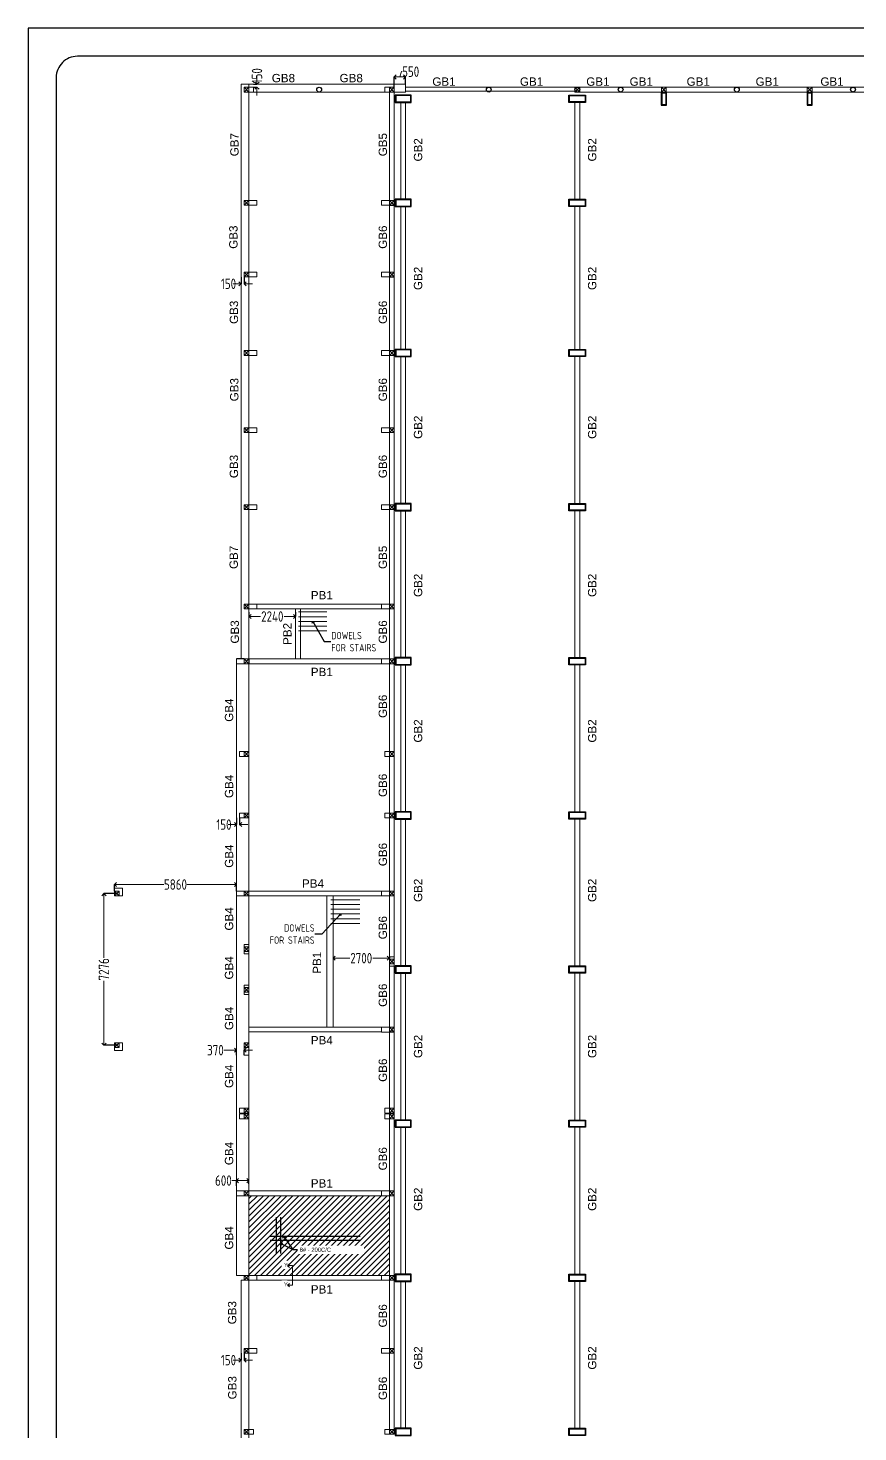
# Model space of a CAD drawing. Header units: inches. Extents: x -605 to 2991212, y -2872845 to 0.
# Drawn here: x 2487228 to 2527076, y -2684589 to -2617189 of the extents above; entities that cross this region are included whole.
import ezdxf
from ezdxf.enums import TextEntityAlignment as Align

# ---------------------------------------------------------------- set-up
doc = ezdxf.new("R2010")
doc.units = ezdxf.units.IN
doc.header["$LTSCALE"] = 600
doc.header["$MEASUREMENT"] = 0
for name, color, linetype, lineweight in [('GB', 6, 'Continuous', 20), ('LINTEL BEAM', 3, 'Continuous', 13), ('PILE CAP', 3, 'Continuous', 25), ('PV_MASONRY', 10, 'Continuous', 0), ('rDIMension', 1, 'Continuous', 18), ('rRCC 1', 3, 'Continuous', 25), ('rRCC 2', 40, 'Continuous', 15), ('rREINF 1', 1, 'Continuous', 25), ('rSHEET', 2, 'Continuous', 30), ('WALLS', 7, 'Continuous', 30)]:
    doc.layers.add(name, color=color, linetype=linetype, lineweight=lineweight)
doc.styles.add('DIM', font='geniso.shx', dxfattribs={"width": 0.85})
doc.styles.get("Standard").update_dxf_attribs({"font": 'arial.ttf'})
doc.dimstyles.new('ST-100', dxfattribs={"dimscale": 100, "dimtxt": 2.5, "dimasz": 2, "dimexe": 0.18, "dimexo": 0.0625, "dimgap": 0.2, "dimtad": 0, "dimdec": 0, "dimzin": 0, "dimdsep": 46, "dimtxsty": 'DIM', "dimblk": 'OPEN90', "dimcen": 0.09, "dimclrd": 256, "dimclrt": 7, "dimadec": 0, "dimazin": 0, "dimtfac": 1, "dimtdec": 0, "dimtofl": 0, "dimtmove": 0, "dimatfit": 3, "dimldrblk": 'OPEN90', "dimfxl": 1, "dimtolj": 1, "dimtzin": 0, "dimlwd": -1, "dimarcsym": 0})
doc.dimstyles.new('ST-150', dxfattribs={"dimscale": 75, "dimtxt": 3, "dimasz": 2, "dimexe": 0.18, "dimexo": 0.0625, "dimgap": 0.2, "dimtad": 0, "dimdec": 0, "dimlfac": 2, "dimzin": 0, "dimdsep": 46, "dimtxsty": 'DIM', "dimblk": 'OPEN90', "dimcen": 0.09, "dimclrd": 256, "dimclrt": 7, "dimadec": 0, "dimazin": 0, "dimtfac": 1, "dimtdec": 0, "dimtofl": 0, "dimtmove": 0, "dimatfit": 3, "dimldrblk": 'OPEN90', "dimfxl": 1, "dimtolj": 1, "dimtzin": 0, "dimlwd": -1, "dimarcsym": 0})

# ---------------------------------------------------------------- blocks, each defined once
blk = doc.blocks.new('_Open90')
at = {"color": 0, "linetype": 'ByBlock', "lineweight": -2}
for p, q in [((0, 0), (-1, 0)), ((-0.5, 0.5), (0, 0)), ((0, 0), (-0.5, -0.5))]:
    blk.add_line(p, q, dxfattribs=at)
blk = doc.blocks.new('*D1603')
at = {"layer": 'Defpoints', "color": 0}
for p in [(2501876, -2661781), (2504576, -2661781), (2504576, -2661845)]:
    blk.add_point(p, dxfattribs=at)
at = {"layer": 'rDIMension', "color": 0, "linetype": 'ByBlock', "lineweight": -2}
for p, q in [((2501876, -2661781), (2501876, -2661845)), ((2504576, -2661781), (2504576, -2661845))]:
    blk.add_line(p, q, dxfattribs=at)
at = {"layer": 'rDIMension'}
for p, q in [((2502076, -2661845), (2502675, -2661845)), ((2504376, -2661845), (2503778, -2661845))]:
    blk.add_line(p, q, dxfattribs=at)
at = {"layer": 'rDIMension', "xscale": 200, "yscale": 200, "zscale": 200, "rotation": 180}
blk.add_blockref('_Open90', (2501876, -2661845), dxfattribs=at)
at = {"layer": 'rDIMension', "xscale": 200, "yscale": 200, "zscale": 200}
blk.add_blockref('_Open90', (2504576, -2661845), dxfattribs=at)
at = {"layer": 'rDIMension', "color": 7, "insert": (2503226, -2661845), "char_height": 500, "attachment_point": 5, "style": 'DIM'}
blk.add_mtext('\\A1;2700', dxfattribs=at)
blk = doc.blocks.new('*D1604')
at = {"layer": 'Defpoints', "color": 0}
for p in [(2497836, -2645229), (2500076, -2645229), (2500076, -2645440)]:
    blk.add_point(p, dxfattribs=at)
at = {"layer": 'rDIMension', "color": 0, "linetype": 'ByBlock', "lineweight": -2}
for p, q in [((2497836, -2645229), (2497836, -2645440)), ((2500076, -2645229), (2500076, -2645440))]:
    blk.add_line(p, q, dxfattribs=at)
at = {"layer": 'rDIMension'}
for p, q in [((2498036, -2645440), (2498383, -2645440)), ((2499876, -2645440), (2499529, -2645440))]:
    blk.add_line(p, q, dxfattribs=at)
at = {"layer": 'rDIMension', "xscale": 200, "yscale": 200, "zscale": 200, "rotation": 180}
blk.add_blockref('_Open90', (2497836, -2645440), dxfattribs=at)
at = {"layer": 'rDIMension', "xscale": 200, "yscale": 200, "zscale": 200}
blk.add_blockref('_Open90', (2500076, -2645440), dxfattribs=at)
at = {"layer": 'rDIMension', "color": 7, "insert": (2498956, -2645440), "char_height": 500, "attachment_point": 5, "style": 'DIM'}
blk.add_mtext('\\A1;2240', dxfattribs=at)
blk = doc.blocks.new('*D1622')
at = {"layer": 'Defpoints', "color": 0}
for p in [(2498056, -2619879), (2498056, -2620029), (2498220, -2619879)]:
    blk.add_point(p, dxfattribs=at)
at = {"layer": 'rDIMension'}
for p, q in [((2498220, -2619679), (2498220, -2619479)), ((2498220, -2620229), (2498220, -2620429))]:
    blk.add_line(p, q, dxfattribs=at)
at = {"layer": 'rDIMension', "color": 0, "linetype": 'ByBlock', "lineweight": -2}
for p, q in [((2498056, -2619879), (2498220, -2619879)), ((2498056, -2620029), (2498220, -2620029))]:
    blk.add_line(p, q, dxfattribs=at)
at = {"layer": 'rDIMension', "xscale": 200, "yscale": 200, "zscale": 200}
for p, rotation in [((2498220, -2619879), 270), ((2498220, -2620029), 90)]:
    blk.add_blockref('_Open90', p, dxfattribs=dict(at, rotation=rotation))
at = {"layer": 'rDIMension', "color": 7, "insert": (2498220, -2619479), "char_height": 500, "attachment_point": 5, "rotation": 90, "style": 'DIM'}
blk.add_mtext('\\A1;150', dxfattribs=at)
blk = doc.blocks.new('*D1623')
at = {"layer": 'Defpoints', "color": 0}
for p in [(2497456, -2629140), (2497606, -2629140), (2497456, -2629465)]:
    blk.add_point(p, dxfattribs=at)
at = {"layer": 'rDIMension', "color": 0, "linetype": 'ByBlock', "lineweight": -2}
for p, q in [((2497456, -2629140), (2497456, -2629465)), ((2497606, -2629140), (2497606, -2629465))]:
    blk.add_line(p, q, dxfattribs=at)
at = {"layer": 'rDIMension'}
for p, q in [((2497256, -2629465), (2497056, -2629465)), ((2497456, -2629465), (2497212, -2629465)), ((2497806, -2629465), (2498006, -2629465))]:
    blk.add_line(p, q, dxfattribs=at)
at = {"layer": 'rDIMension', "xscale": 200, "yscale": 200, "zscale": 200}
blk.add_blockref('_Open90', (2497456, -2629465), dxfattribs=at)
at = {"layer": 'rDIMension', "xscale": 200, "yscale": 200, "zscale": 200, "rotation": 180}
blk.add_blockref('_Open90', (2497606, -2629465), dxfattribs=at)
at = {"layer": 'rDIMension', "color": 7, "insert": (2496852, -2629465), "char_height": 500, "attachment_point": 5, "style": 'DIM'}
blk.add_mtext('\\A1;150', dxfattribs=at)
blk = doc.blocks.new('*D1624')
at = {"layer": 'Defpoints', "color": 0}
for p in [(2497236, -2655104), (2497236, -2655430), (2497386, -2655104)]:
    blk.add_point(p, dxfattribs=at)
at = {"layer": 'rDIMension'}
for p, q in [((2497036, -2655430), (2496836, -2655430)), ((2497236, -2655430), (2496992, -2655430)), ((2497586, -2655430), (2497786, -2655430))]:
    blk.add_line(p, q, dxfattribs=at)
at = {"layer": 'rDIMension', "color": 0, "linetype": 'ByBlock', "lineweight": -2}
for p, q in [((2497236, -2655104), (2497236, -2655430)), ((2497386, -2655104), (2497386, -2655430))]:
    blk.add_line(p, q, dxfattribs=at)
at = {"layer": 'rDIMension', "xscale": 200, "yscale": 200, "zscale": 200}
blk.add_blockref('_Open90', (2497236, -2655430), dxfattribs=at)
at = {"layer": 'rDIMension', "xscale": 200, "yscale": 200, "zscale": 200, "rotation": 180}
blk.add_blockref('_Open90', (2497386, -2655430), dxfattribs=at)
at = {"layer": 'rDIMension', "color": 7, "insert": (2496632, -2655430), "char_height": 500, "attachment_point": 5, "style": 'DIM'}
blk.add_mtext('\\A1;150', dxfattribs=at)
blk = doc.blocks.new('*D1625')
at = {"layer": 'Defpoints', "color": 0}
for p in [(2497236, -2666260), (2497236, -2666504), (2497606, -2666504)]:
    blk.add_point(p, dxfattribs=at)
at = {"layer": 'rDIMension'}
for p, q in [((2497236, -2666260), (2496628, -2666260)), ((2497036, -2666260), (2496836, -2666260)), ((2497806, -2666260), (2498006, -2666260))]:
    blk.add_line(p, q, dxfattribs=at)
at = {"layer": 'rDIMension', "color": 0, "linetype": 'ByBlock', "lineweight": -2}
for p, q in [((2497236, -2666504), (2497236, -2666260)), ((2497606, -2666504), (2497606, -2666260))]:
    blk.add_line(p, q, dxfattribs=at)
at = {"layer": 'rDIMension', "xscale": 200, "yscale": 200, "zscale": 200}
blk.add_blockref('_Open90', (2497236, -2666260), dxfattribs=at)
at = {"layer": 'rDIMension', "xscale": 200, "yscale": 200, "zscale": 200, "rotation": 180}
blk.add_blockref('_Open90', (2497606, -2666260), dxfattribs=at)
at = {"layer": 'rDIMension', "color": 7, "insert": (2496225, -2666260), "char_height": 500, "attachment_point": 5, "style": 'DIM'}
blk.add_mtext('\\A1;370', dxfattribs=at)
blk = doc.blocks.new('*D1626')
at = {"layer": 'Defpoints', "color": 0}
for p in [(2497236, -2672523), (2497236, -2672767), (2497836, -2672676)]:
    blk.add_point(p, dxfattribs=at)
at = {"layer": 'rDIMension'}
for p, q in [((2497236, -2672523), (2497011, -2672523)), ((2497636, -2672523), (2497436, -2672523))]:
    blk.add_line(p, q, dxfattribs=at)
at = {"layer": 'rDIMension', "color": 0, "linetype": 'ByBlock', "lineweight": -2}
for p, q in [((2497236, -2672767), (2497236, -2672523)), ((2497836, -2672676), (2497836, -2672523))]:
    blk.add_line(p, q, dxfattribs=at)
at = {"layer": 'rDIMension', "xscale": 200, "yscale": 200, "zscale": 200, "rotation": 180}
blk.add_blockref('_Open90', (2497236, -2672523), dxfattribs=at)
at = {"layer": 'rDIMension', "xscale": 200, "yscale": 200, "zscale": 200}
blk.add_blockref('_Open90', (2497836, -2672523), dxfattribs=at)
at = {"layer": 'rDIMension', "color": 7, "insert": (2496608, -2672523), "char_height": 500, "attachment_point": 5, "style": 'DIM'}
blk.add_mtext('\\A1;600', dxfattribs=at)
blk = doc.blocks.new('*D1627')
at = {"layer": 'Defpoints', "color": 0}
for p in [(2497456, -2680816), (2497456, -2681141), (2497606, -2680816)]:
    blk.add_point(p, dxfattribs=at)
at = {"layer": 'rDIMension'}
for p, q in [((2497256, -2681141), (2497056, -2681141)), ((2497456, -2681141), (2497211, -2681141)), ((2497806, -2681141), (2498006, -2681141))]:
    blk.add_line(p, q, dxfattribs=at)
at = {"layer": 'rDIMension', "color": 0, "linetype": 'ByBlock', "lineweight": -2}
for p, q in [((2497456, -2680816), (2497456, -2681141)), ((2497606, -2680816), (2497606, -2681141))]:
    blk.add_line(p, q, dxfattribs=at)
at = {"layer": 'rDIMension', "xscale": 200, "yscale": 200, "zscale": 200}
blk.add_blockref('_Open90', (2497456, -2681141), dxfattribs=at)
at = {"layer": 'rDIMension', "xscale": 200, "yscale": 200, "zscale": 200, "rotation": 180}
blk.add_blockref('_Open90', (2497606, -2681141), dxfattribs=at)
at = {"layer": 'rDIMension', "color": 7, "insert": (2496851, -2681141), "char_height": 500, "attachment_point": 5, "style": 'DIM'}
blk.add_mtext('\\A1;150', dxfattribs=at)
blk = doc.blocks.new('*D1631')
at = {"layer": 'Defpoints', "color": 0}
for p in [(2505356, -2619536), (2504806, -2620029), (2505356, -2619879)]:
    blk.add_point(p, dxfattribs=at)
at = {"layer": 'rDIMension', "color": 0, "linetype": 'ByBlock', "lineweight": -2}
for p, q in [((2504806, -2620029), (2504806, -2619536)), ((2505356, -2619879), (2505356, -2619536))]:
    blk.add_line(p, q, dxfattribs=at)
at = {"layer": 'rDIMension'}
for p, q in [((2505006, -2619536), (2505156, -2619536)), ((2505158, -2619281), (2505081, -2619536)), ((2505198, -2619281), (2505158, -2619281))]:
    blk.add_line(p, q, dxfattribs=at)
at = {"layer": 'rDIMension', "xscale": 200, "yscale": 200, "zscale": 200, "rotation": 180}
blk.add_blockref('_Open90', (2504806, -2619536), dxfattribs=at)
at = {"layer": 'rDIMension', "xscale": 200, "yscale": 200, "zscale": 200}
blk.add_blockref('_Open90', (2505356, -2619536), dxfattribs=at)
at = {"layer": 'rDIMension', "color": 7, "insert": (2505600, -2619281), "char_height": 500, "attachment_point": 5, "style": 'DIM'}
blk.add_mtext('\\A1;550', dxfattribs=at)
blk = doc.blocks.new('*D1650')
at = {"layer": 'Defpoints', "color": 0}
for p in [(2491376, -2658629), (2497236, -2658307), (2497236, -2658629)]:
    blk.add_point(p, dxfattribs=at)
at = {"layer": 'rDIMension', "color": 0, "linetype": 'ByBlock', "lineweight": -2}
for p, q in [((2491376, -2658629), (2491376, -2658307)), ((2497236, -2658629), (2497236, -2658307))]:
    blk.add_line(p, q, dxfattribs=at)
at = {"layer": 'rDIMension'}
for p, q in [((2491576, -2658307), (2493755, -2658307)), ((2497036, -2658307), (2494857, -2658307))]:
    blk.add_line(p, q, dxfattribs=at)
at = {"layer": 'rDIMension', "xscale": 200, "yscale": 200, "zscale": 200, "rotation": 180}
blk.add_blockref('_Open90', (2491376, -2658307), dxfattribs=at)
at = {"layer": 'rDIMension', "xscale": 200, "yscale": 200, "zscale": 200}
blk.add_blockref('_Open90', (2497236, -2658307), dxfattribs=at)
at = {"layer": 'rDIMension', "color": 7, "insert": (2494306, -2658307), "char_height": 500, "attachment_point": 5, "style": 'DIM'}
blk.add_mtext('\\A1;5860', dxfattribs=at)
blk = doc.blocks.new('*D1651')
at = {"layer": 'Defpoints', "color": 0}
for p in [(2491491, -2658744), (2490871, -2666019), (2491491, -2666019)]:
    blk.add_point(p, dxfattribs=at)
at = {"layer": 'rDIMension', "color": 0, "linetype": 'ByBlock', "lineweight": -2}
for p, q in [((2491491, -2658744), (2490871, -2658744)), ((2491491, -2666019), (2490871, -2666019))]:
    blk.add_line(p, q, dxfattribs=at)
at = {"layer": 'rDIMension'}
for p, q in [((2490871, -2658944), (2490871, -2661830)), ((2490871, -2665819), (2490871, -2662933))]:
    blk.add_line(p, q, dxfattribs=at)
at = {"layer": 'rDIMension', "xscale": 200, "yscale": 200, "zscale": 200}
for p, rotation in [((2490871, -2658744), 90), ((2490871, -2666019), 270)]:
    blk.add_blockref('_Open90', p, dxfattribs=dict(at, rotation=rotation))
at = {"layer": 'rDIMension', "color": 7, "insert": (2490871, -2662381), "char_height": 500, "attachment_point": 5, "rotation": 90, "style": 'DIM'}
blk.add_mtext('\\A1;7276', dxfattribs=at)
blk = doc.blocks.new('CCGE4RC G')
at = {"color": 3, "linetype": 'ByBlock'}
for points in [[(2419338, -2479682), (2420108, -2479682), (2420108, -2479332), (2419338, -2479332)], [(2427683, -2479332), (2428483, -2479332), (2428483, -2479682), (2427683, -2479682)], [(2432118, -2479207), (2432118, -2479807), (2432368, -2479807), (2432368, -2479207)], [(2439118, -2479207), (2439118, -2479807), (2439368, -2479807), (2439368, -2479207)], [(2419338, -2484682), (2420108, -2484682), (2420108, -2484332), (2419338, -2484332)], [(2427683, -2484332), (2428483, -2484332), (2428483, -2484682), (2427683, -2484682)], [(2419338, -2491888), (2420108, -2491888), (2420108, -2491538), (2419338, -2491538)], [(2427683, -2491538), (2428483, -2491538), (2428483, -2491888), (2427683, -2491888)], [(2419338, -2499288), (2420108, -2499288), (2420108, -2498938), (2419338, -2498938)], [(2427683, -2498938), (2428483, -2498938), (2428483, -2499288), (2427683, -2499288)], [(2419338, -2506688), (2420108, -2506688), (2420108, -2506338), (2419338, -2506338)], [(2427683, -2506338), (2428483, -2506338), (2428483, -2506688), (2427683, -2506688)], [(2419338, -2514088), (2420108, -2514088), (2420108, -2513738), (2419338, -2513738)], [(2427683, -2513738), (2428483, -2513738), (2428483, -2514088), (2427683, -2514088)], [(2419338, -2521488), (2420108, -2521488), (2420108, -2521138), (2419338, -2521138)], [(2427683, -2521138), (2428483, -2521138), (2428483, -2521488), (2427683, -2521488)], [(2419338, -2528888), (2420108, -2528888), (2420108, -2528538), (2419338, -2528538)], [(2427683, -2528538), (2428483, -2528538), (2428483, -2528888), (2427683, -2528888)], [(2419338, -2536288), (2420108, -2536288), (2420108, -2535938), (2419338, -2535938)], [(2427683, -2535938), (2428483, -2535938), (2428483, -2536288), (2427683, -2536288)], [(2419338, -2543688), (2420108, -2543688), (2420108, -2543338), (2419338, -2543338)], [(2427683, -2543338), (2428483, -2543338), (2428483, -2543688), (2427683, -2543688)]]:
    blk.add_lwpolyline(points, close=True, dxfattribs=at)
at = {"color": 2, "linetype": 'ByBlock'}
for points in [[(2419363, -2479657), (2420083, -2479657), (2420083, -2479357), (2419363, -2479357)], [(2427708, -2479357), (2428458, -2479357), (2428458, -2479657), (2427708, -2479657)], [(2432143, -2479232), (2432143, -2479782), (2432343, -2479782), (2432343, -2479232)], [(2439143, -2479232), (2439143, -2479782), (2439343, -2479782), (2439343, -2479232)], [(2419363, -2484657), (2420083, -2484657), (2420083, -2484357), (2419363, -2484357)], [(2427708, -2484357), (2428458, -2484357), (2428458, -2484657), (2427708, -2484657)], [(2419363, -2491863), (2420083, -2491863), (2420083, -2491563), (2419363, -2491563)], [(2427708, -2491563), (2428458, -2491563), (2428458, -2491863), (2427708, -2491863)], [(2419363, -2499263), (2420083, -2499263), (2420083, -2498963), (2419363, -2498963)], [(2427708, -2498963), (2428458, -2498963), (2428458, -2499263), (2427708, -2499263)], [(2419363, -2506663), (2420083, -2506663), (2420083, -2506363), (2419363, -2506363)], [(2427708, -2506363), (2428458, -2506363), (2428458, -2506663), (2427708, -2506663)], [(2419363, -2514063), (2420083, -2514063), (2420083, -2513763), (2419363, -2513763)], [(2427708, -2513763), (2428458, -2513763), (2428458, -2514063), (2427708, -2514063)], [(2419363, -2521463), (2420083, -2521463), (2420083, -2521163), (2419363, -2521163)], [(2427708, -2521163), (2428458, -2521163), (2428458, -2521463), (2427708, -2521463)], [(2419363, -2528863), (2420083, -2528863), (2420083, -2528563), (2419363, -2528563)], [(2427708, -2528563), (2428458, -2528563), (2428458, -2528863), (2427708, -2528863)], [(2419363, -2536263), (2420083, -2536263), (2420083, -2535963), (2419363, -2535963)], [(2427708, -2535963), (2428458, -2535963), (2428458, -2536263), (2427708, -2536263)], [(2419363, -2543663), (2420083, -2543663), (2420083, -2543363), (2419363, -2543363)], [(2427708, -2543363), (2428458, -2543363), (2428458, -2543663), (2427708, -2543663)]]:
    blk.add_lwpolyline(points, close=True, dxfattribs=at)
at = {"color": 8, "linetype": 'ByBlock'}
for centre in [(2415688, -2479067), (2415688, -2479067), (2423833, -2479067), (2423833, -2479067), (2428083, -2479067), (2428083, -2479067), (2430163, -2479067), (2430163, -2479067), (2435743, -2479067), (2435743, -2479067), (2441323, -2479067), (2441323, -2479067)]:
    blk.add_circle(centre, 115, dxfattribs=at)
at = {"layer": 'PV_MASONRY'}
for p, q in [((2412318, -2520564), (2412088, -2520564)), ((2412318, -2522515), (2412088, -2522515))]:
    blk.add_line(p, q, dxfattribs=at)
at = {"layer": 'rRCC 2', "color": 6}
for p, q in [((2412088, -2478952), (2412318, -2479182)), ((2412088, -2479182), (2412318, -2478952)), ((2419288, -2478952), (2419058, -2479182)), ((2419288, -2479182), (2419058, -2478952)), ((2428198, -2478952), (2427968, -2479182)), ((2428198, -2479182), (2427968, -2478952)), ((2432358, -2478952), (2432128, -2479182)), ((2432358, -2479182), (2432128, -2478952)), ((2439358, -2478952), (2439128, -2479182)), ((2439358, -2479182), (2439128, -2478952)), ((2412088, -2484392), (2412318, -2484622)), ((2412088, -2484622), (2412318, -2484392)), ((2419288, -2484392), (2419058, -2484622)), ((2419288, -2484622), (2419058, -2484392)), ((2412088, -2487833), (2412318, -2488063)), ((2412088, -2488063), (2412318, -2487833)), ((2419288, -2487833), (2419058, -2488063)), ((2419288, -2488063), (2419058, -2487833)), ((2412088, -2491598), (2412318, -2491828)), ((2412088, -2491828), (2412318, -2491598)), ((2419288, -2491598), (2419058, -2491828)), ((2419288, -2491828), (2419058, -2491598)), ((2412088, -2495299), (2412318, -2495529)), ((2412088, -2495529), (2412318, -2495299)), ((2419288, -2495299), (2419058, -2495529)), ((2419288, -2495529), (2419058, -2495299)), ((2412088, -2498998), (2412318, -2499228)), ((2412088, -2499228), (2412318, -2498998)), ((2419288, -2498998), (2419058, -2499228)), ((2419288, -2499228), (2419058, -2498998)), ((2412088, -2503768), (2412318, -2503998)), ((2412088, -2503998), (2412318, -2503768)), ((2419288, -2503768), (2419058, -2503998)), ((2419288, -2503998), (2419058, -2503768)), ((2412088, -2506398), (2412318, -2506628)), ((2412088, -2506628), (2412318, -2506398)), ((2419288, -2506398), (2419058, -2506628)), ((2419288, -2506628), (2419058, -2506398)), ((2412088, -2510851), (2412318, -2511081)), ((2412088, -2511081), (2412318, -2510851)), ((2419288, -2510851), (2419058, -2511081)), ((2419288, -2511081), (2419058, -2510851)), ((2412088, -2513798), (2412318, -2514028)), ((2412088, -2514028), (2412318, -2513798)), ((2419288, -2513798), (2419058, -2514028)), ((2419288, -2514028), (2419058, -2513798)), ((2405858, -2517552), (2406088, -2517782)), ((2405858, -2517782), (2406088, -2517552)), ((2412088, -2517552), (2412318, -2517782)), ((2412088, -2517782), (2412318, -2517552)), ((2419288, -2517552), (2419058, -2517782)), ((2419288, -2517782), (2419058, -2517552)), ((2412318, -2520454), (2412088, -2520224)), ((2412088, -2520454), (2412318, -2520224)), ((2419288, -2521047), (2419058, -2520817)), ((2419058, -2521047), (2419288, -2520817)), ((2412318, -2522405), (2412088, -2522175)), ((2412088, -2522405), (2412318, -2522175)), ((2419288, -2524082), (2419058, -2524312)), ((2419288, -2524312), (2419058, -2524082)), ((2405858, -2525058), (2406088, -2524828)), ((2405858, -2524828), (2406088, -2525058)), ((2412318, -2524828), (2412088, -2525058)), ((2412088, -2524828), (2412318, -2525058)), ((2412088, -2527973), (2412318, -2528203)), ((2412088, -2528203), (2412318, -2527973)), ((2419288, -2527973), (2419058, -2528203)), ((2419288, -2528203), (2419058, -2527973)), ((2412088, -2528243), (2412318, -2528473)), ((2412088, -2528473), (2412318, -2528243)), ((2419288, -2528243), (2419058, -2528473)), ((2419288, -2528473), (2419058, -2528243)), ((2412088, -2531945), (2412318, -2532175)), ((2412088, -2532175), (2412318, -2531945)), ((2419288, -2531945), (2419058, -2532175)), ((2419288, -2532175), (2419058, -2531945)), ((2412088, -2535998), (2412318, -2536228)), ((2412088, -2536228), (2412318, -2535998)), ((2419288, -2535998), (2419058, -2536228)), ((2419288, -2536228), (2419058, -2535998)), ((2412088, -2539509), (2412318, -2539739)), ((2412088, -2539739), (2412318, -2539509)), ((2419288, -2539509), (2419058, -2539739)), ((2419288, -2539739), (2419058, -2539509)), ((2412088, -2543398), (2412318, -2543628)), ((2412088, -2543628), (2412318, -2543398)), ((2419288, -2543398), (2419058, -2543628)), ((2419288, -2543628), (2419058, -2543398))]:
    blk.add_line(p, q, dxfattribs=at)
for points in [[(2412088, -2479182), (2412088, -2478952), (2412538, -2478952), (2412538, -2479182)], [(2412088, -2478952), (2412318, -2478952), (2412318, -2479182), (2412088, -2479182)], [(2419288, -2479182), (2419288, -2478952), (2418838, -2478952), (2418838, -2479182)], [(2419288, -2478952), (2419058, -2478952), (2419058, -2479182), (2419288, -2479182)], [(2428198, -2478952), (2427968, -2478952), (2427968, -2479182), (2428198, -2479182)], [(2432358, -2478952), (2432128, -2478952), (2432128, -2479182), (2432358, -2479182)], [(2439358, -2478952), (2439128, -2478952), (2439128, -2479182), (2439358, -2479182)], [(2412088, -2484622), (2412088, -2484392), (2412688, -2484392), (2412688, -2484622)], [(2412088, -2484392), (2412318, -2484392), (2412318, -2484622), (2412088, -2484622)], [(2419288, -2484622), (2419288, -2484392), (2418688, -2484392), (2418688, -2484622)], [(2419288, -2484392), (2419058, -2484392), (2419058, -2484622), (2419288, -2484622)], [(2412088, -2488063), (2412088, -2487833), (2412688, -2487833), (2412688, -2488063)], [(2412088, -2487833), (2412318, -2487833), (2412318, -2488063), (2412088, -2488063)], [(2419288, -2488063), (2419288, -2487833), (2418688, -2487833), (2418688, -2488063)], [(2419288, -2487833), (2419058, -2487833), (2419058, -2488063), (2419288, -2488063)], [(2412088, -2491828), (2412088, -2491598), (2412688, -2491598), (2412688, -2491828)], [(2412088, -2491598), (2412318, -2491598), (2412318, -2491828), (2412088, -2491828)], [(2419288, -2491828), (2419288, -2491598), (2418688, -2491598), (2418688, -2491828)], [(2419288, -2491598), (2419058, -2491598), (2419058, -2491828), (2419288, -2491828)], [(2412088, -2495529), (2412088, -2495299), (2412688, -2495299), (2412688, -2495529)], [(2412088, -2495299), (2412318, -2495299), (2412318, -2495529), (2412088, -2495529)], [(2419288, -2495529), (2419288, -2495299), (2418688, -2495299), (2418688, -2495529)], [(2419288, -2495299), (2419058, -2495299), (2419058, -2495529), (2419288, -2495529)], [(2412088, -2499228), (2412088, -2498998), (2412688, -2498998), (2412688, -2499228)], [(2412088, -2498998), (2412318, -2498998), (2412318, -2499228), (2412088, -2499228)], [(2419288, -2499228), (2419288, -2498998), (2418688, -2498998), (2418688, -2499228)], [(2419288, -2498998), (2419058, -2498998), (2419058, -2499228), (2419288, -2499228)], [(2412088, -2503998), (2412088, -2503768), (2412688, -2503768), (2412688, -2503998)], [(2412088, -2503768), (2412318, -2503768), (2412318, -2503998), (2412088, -2503998)], [(2419288, -2503998), (2419288, -2503768), (2418688, -2503768), (2418688, -2503998)], [(2419288, -2503768), (2419058, -2503768), (2419058, -2503998), (2419288, -2503998)], [(2411718, -2506628), (2411718, -2506398), (2412318, -2506398), (2412318, -2506628)], [(2412088, -2506398), (2412318, -2506398), (2412318, -2506628), (2412088, -2506628)], [(2419288, -2506628), (2419288, -2506398), (2418688, -2506398), (2418688, -2506628)], [(2419288, -2506398), (2419058, -2506398), (2419058, -2506628), (2419288, -2506628)], [(2411868, -2511081), (2411868, -2510851), (2412318, -2510851), (2412318, -2511081)], [(2412088, -2510851), (2412318, -2510851), (2412318, -2511081), (2412088, -2511081)], [(2419288, -2511081), (2419288, -2510851), (2418838, -2510851), (2418838, -2511081)], [(2419288, -2510851), (2419058, -2510851), (2419058, -2511081), (2419288, -2511081)], [(2411868, -2514028), (2411868, -2513798), (2412318, -2513798), (2412318, -2514028)], [(2412088, -2513798), (2412318, -2513798), (2412318, -2514028), (2412088, -2514028)], [(2419288, -2514028), (2419288, -2513798), (2418838, -2513798), (2418838, -2514028)], [(2419288, -2513798), (2419058, -2513798), (2419058, -2514028), (2419288, -2514028)], [(2405858, -2517402), (2405858, -2517782), (2406238, -2517782), (2406238, -2517402)], [(2405858, -2517552), (2406088, -2517552), (2406088, -2517782), (2405858, -2517782)], [(2411718, -2517782), (2411718, -2517552), (2412318, -2517552), (2412318, -2517782)], [(2412088, -2517552), (2412318, -2517552), (2412318, -2517782), (2412088, -2517782)], [(2419288, -2517782), (2419288, -2517552), (2418688, -2517552), (2418688, -2517782)], [(2419288, -2517552), (2419058, -2517552), (2419058, -2517782), (2419288, -2517782)], [(2412088, -2520564), (2412318, -2520564), (2412318, -2520114), (2412088, -2520114)], [(2412318, -2520454), (2412318, -2520224), (2412088, -2520224), (2412088, -2520454)], [(2419058, -2520707), (2419288, -2520707), (2419288, -2521157), (2419058, -2521157)], [(2419288, -2521047), (2419288, -2520817), (2419058, -2520817), (2419058, -2521047)], [(2412088, -2522515), (2412318, -2522515), (2412318, -2522065), (2412088, -2522065)], [(2412318, -2522405), (2412318, -2522175), (2412088, -2522175), (2412088, -2522405)], [(2419288, -2524312), (2419288, -2524082), (2418688, -2524082), (2418688, -2524312)], [(2419288, -2524082), (2419058, -2524082), (2419058, -2524312), (2419288, -2524312)], [(2405858, -2525058), (2406088, -2525058), (2406088, -2524828), (2405858, -2524828)], [(2405858, -2525208), (2405858, -2524828), (2406238, -2524828), (2406238, -2525208)], [(2412088, -2524828), (2412318, -2524828), (2412318, -2525428), (2412088, -2525428)], [(2412318, -2524828), (2412318, -2525058), (2412088, -2525058), (2412088, -2524828)], [(2411868, -2528203), (2411868, -2527973), (2412318, -2527973), (2412318, -2528203)], [(2412088, -2527973), (2412318, -2527973), (2412318, -2528203), (2412088, -2528203)], [(2419288, -2528203), (2419288, -2527973), (2418838, -2527973), (2418838, -2528203)], [(2419288, -2527973), (2419058, -2527973), (2419058, -2528203), (2419288, -2528203)], [(2411868, -2528473), (2411868, -2528243), (2412318, -2528243), (2412318, -2528473)], [(2412088, -2528243), (2412318, -2528243), (2412318, -2528473), (2412088, -2528473)], [(2419288, -2528473), (2419288, -2528243), (2418838, -2528243), (2418838, -2528473)], [(2419288, -2528243), (2419058, -2528243), (2419058, -2528473), (2419288, -2528473)], [(2411718, -2532175), (2411718, -2531945), (2412318, -2531945), (2412318, -2532175)], [(2412088, -2531945), (2412318, -2531945), (2412318, -2532175), (2412088, -2532175)], [(2419288, -2532175), (2419288, -2531945), (2418688, -2531945), (2418688, -2532175)], [(2419288, -2531945), (2419058, -2531945), (2419058, -2532175), (2419288, -2532175)], [(2412088, -2536228), (2412088, -2535998), (2412688, -2535998), (2412688, -2536228)], [(2412088, -2535998), (2412318, -2535998), (2412318, -2536228), (2412088, -2536228)], [(2419288, -2536228), (2419288, -2535998), (2418688, -2535998), (2418688, -2536228)], [(2419288, -2535998), (2419058, -2535998), (2419058, -2536228), (2419288, -2536228)], [(2412088, -2539739), (2412088, -2539509), (2412688, -2539509), (2412688, -2539739)], [(2412088, -2539509), (2412318, -2539509), (2412318, -2539739), (2412088, -2539739)], [(2419288, -2539739), (2419288, -2539509), (2418688, -2539509), (2418688, -2539739)], [(2419288, -2539509), (2419058, -2539509), (2419058, -2539739), (2419288, -2539739)], [(2412088, -2543628), (2412088, -2543398), (2412538, -2543398), (2412538, -2543628)], [(2412088, -2543398), (2412318, -2543398), (2412318, -2543628), (2412088, -2543628)], [(2419288, -2543628), (2419288, -2543398), (2418838, -2543398), (2418838, -2543628)], [(2419288, -2543398), (2419058, -2543398), (2419058, -2543628), (2419288, -2543628)]]:
    blk.add_lwpolyline(points, close=True, dxfattribs=at)
at = {"layer": 'WALLS', "linetype": 'ByBlock'}
blk.add_line((2412088, -2506398), (2411718, -2506398), dxfattribs=at)

msp = doc.modelspace()

# ---------------------------------------------------------------- hatches: boundary and pattern name
at = {"layer": 'PILE CAP', "linetype": 'ByBlock', "transparency": 33554559}
h = msp.add_hatch(dxfattribs=at)
h.set_pattern_fill('ANSI31', color=32, scale=1600)
h.paths.add_polyline_path([(2497836.1, -2677074.5), (2497836.1, -2673251.6), (2504206.1, -2673251.6), (2504576.1, -2673251.6), (2504576.1, -2677074.5), (2504206.1, -2677074.5), (2498206.1, -2677074.5), (2497836.1, -2677074.5)])

# ---------------------------------------------------------------- linework, layer by layer
at = {"layer": 'GB', "color": 1, "linetype": 'ByBlock'}
for points in [[(2497836.1, -2647474.5), (2497456.1, -2647474.5), (2497456.1, -2619879), (2497836.1, -2619879)], [(2497836.1, -2620259), (2505356.1, -2620259), (2505356.1, -2619879), (2497836.1, -2619879)], [(2504806.1, -2625469), (2504576.1, -2625469), (2504576.1, -2620259), (2504806.1, -2620259)], [(2505356.1, -2620029), (2513486.1, -2620029), (2513486.1, -2620225.3), (2505356.1, -2620225.3)], [(2513716.1, -2620029), (2517646.1, -2620029), (2517646.1, -2620259), (2513716.1, -2620259)], [(2513716.1, -2620029), (2517646.1, -2620029), (2517646.1, -2620259), (2513716.1, -2620259)], [(2517876.1, -2620029), (2524646.1, -2620029), (2524646.1, -2620259), (2517876.1, -2620259)], [(2524876.1, -2620029), (2528806.1, -2620029), (2528806.1, -2620259), (2524876.1, -2620259)], [(2505126.1, -2620759), (2505356.1, -2620759), (2505356.1, -2625409), (2505126.1, -2625409)], [(2513486.1, -2620759), (2513716.1, -2620759), (2513716.1, -2625409), (2513486.1, -2625409)], [(2504806.1, -2628910), (2504576.1, -2628910), (2504576.1, -2625699), (2504806.1, -2625699)], [(2505126.1, -2625759), (2505356.1, -2625759), (2505356.1, -2632614.5), (2505126.1, -2632614.5)], [(2513486.1, -2625759), (2513716.1, -2625759), (2513716.1, -2632614.5), (2513486.1, -2632614.5)], [(2504806.1, -2632674.5), (2504576.1, -2632674.5), (2504576.1, -2629140), (2504806.1, -2629140)], [(2504806.1, -2636376), (2504576.1, -2636376), (2504576.1, -2632904.5), (2504806.1, -2632904.5)], [(2505126.1, -2632964.5), (2505356.1, -2632964.5), (2505356.1, -2640014.5), (2505126.1, -2640014.5)], [(2513486.1, -2632964.5), (2513716.1, -2632964.5), (2513716.1, -2640014.5), (2513486.1, -2640014.5)], [(2504806.1, -2640074.5), (2504576.1, -2640074.5), (2504576.1, -2636606), (2504806.1, -2636606)], [(2504806.1, -2644844.5), (2504576.1, -2644844.5), (2504576.1, -2640304.5), (2504806.1, -2640304.5)], [(2505126.1, -2640364.5), (2505356.1, -2640364.5), (2505356.1, -2647414.5), (2505126.1, -2647414.5)], [(2513486.1, -2640364.5), (2513716.1, -2640364.5), (2513716.1, -2647414.5), (2513486.1, -2647414.5)], [(2498206.1, -2645074.5), (2504206.1, -2645074.5), (2504206.1, -2644844.5), (2498206.1, -2644844.5)], [(2500306.1, -2647474.5), (2500076.1, -2647474.5), (2500076.1, -2645074.5), (2500306.1, -2645074.5)], [(2504806.1, -2647474.5), (2504576.1, -2647474.5), (2504576.1, -2645074.5), (2504806.1, -2645074.5)], [(2497843.9, -2647704.5), (2504576.1, -2647704.5), (2504576.1, -2647474.5), (2497843.9, -2647474.5)], [(2497836.1, -2677074.5), (2497236.1, -2677074.5), (2497236.1, -2647704.5), (2497836.1, -2647704.5)], [(2504806.1, -2651927.1), (2504576.1, -2651927.1), (2504576.1, -2647704.5), (2504806.1, -2647704.5)], [(2505126.1, -2647764.5), (2505356.1, -2647764.5), (2505356.1, -2654814.5), (2505126.1, -2654814.5)], [(2513486.1, -2647764.5), (2513716.1, -2647764.5), (2513716.1, -2654814.5), (2513486.1, -2654814.5)], [(2504806.1, -2654874.5), (2504576.1, -2654874.5), (2504576.1, -2652157.1), (2504806.1, -2652157.1)], [(2504806.1, -2658628.5), (2504576.1, -2658628.5), (2504576.1, -2655104.5), (2504806.1, -2655104.5)], [(2505126.1, -2655164.5), (2505356.1, -2655164.5), (2505356.1, -2662214.5), (2505126.1, -2662214.5)], [(2513486.1, -2655164.5), (2513716.1, -2655164.5), (2513716.1, -2662214.5), (2513486.1, -2662214.5)], [(2504206.1, -2658628.5), (2497836.1, -2658628.5), (2497836.1, -2658858.5), (2504206.1, -2658858.5)], [(2501576.1, -2658858.5), (2501876.1, -2658858.5), (2501876.1, -2665158.5), (2501576.1, -2665158.5)], [(2504806.1, -2661783.5), (2504576.1, -2661783.5), (2504576.1, -2658858.5), (2504806.1, -2658858.5)], [(2504806.1, -2665158.5), (2504576.1, -2665158.5), (2504576.1, -2662233.5), (2504806.1, -2662233.5)], [(2505126.1, -2662564.5), (2505356.1, -2662564.5), (2505356.1, -2669614.5), (2505126.1, -2669614.5)], [(2513486.1, -2662564.5), (2513716.1, -2662564.5), (2513716.1, -2669614.5), (2513486.1, -2669614.5)], [(2504206.1, -2665388.5), (2497836.1, -2665388.5), (2497836.1, -2665158.5), (2504206.1, -2665158.5)], [(2504806.1, -2669050.1), (2504576.1, -2669050.1), (2504576.1, -2665388.5), (2504806.1, -2665388.5)], [(2504806.1, -2673021.6), (2504576.1, -2673021.6), (2504576.1, -2669050.1), (2504806.1, -2669050.1)], [(2505126.1, -2669964.5), (2505356.1, -2669964.5), (2505356.1, -2677014.5), (2505126.1, -2677014.5)], [(2513486.1, -2669964.5), (2513716.1, -2669964.5), (2513716.1, -2677014.5), (2513486.1, -2677014.5)], [(2497836.1, -2673251.6), (2504206.1, -2673251.6), (2504206.1, -2673021.6), (2497836.1, -2673021.6)], [(2504806.1, -2677074.5), (2504576.1, -2677074.5), (2504576.1, -2673251.6), (2504806.1, -2673251.6)], [(2497836.1, -2677304.5), (2504206.1, -2677304.5), (2504206.1, -2677074.5), (2497836.1, -2677074.5)], [(2497836.1, -2706919), (2497456.1, -2706919), (2497456.1, -2677304.5), (2497836.1, -2677304.5)], [(2504806.1, -2680586), (2504576.1, -2680586), (2504576.1, -2677304.5), (2504806.1, -2677304.5)], [(2505126.1, -2677364.5), (2505356.1, -2677364.5), (2505356.1, -2684414.5), (2505126.1, -2684414.5)], [(2513486.1, -2677364.5), (2513716.1, -2677364.5), (2513716.1, -2684414.5), (2513486.1, -2684414.5)], [(2504806.1, -2684474.5), (2504576.1, -2684474.5), (2504576.1, -2680816), (2504806.1, -2680816)]]:
    msp.add_lwpolyline(points, close=True, dxfattribs=at)
at = {"layer": 'GB', "color": 3, "linetype": 'ByBlock'}
for points in [[(2500218.9, -2645222.4), (2501576.7, -2645222.4)], [(2500218.9, -2645449), (2501576.7, -2645449)], [(2500218.9, -2645675.7), (2501576.7, -2645675.7)], [(2500218.9, -2645902.3), (2501576.7, -2645902.3)], [(2500218.9, -2646128.9), (2501576.7, -2646128.9)], [(2501765, -2659042.3), (2503153.3, -2659042.3)], [(2501765, -2659268.9), (2503153.3, -2659268.9)], [(2501765, -2659495.5), (2503153.3, -2659495.5)], [(2501765, -2659722.2), (2503153.3, -2659722.2)], [(2501765, -2659948.8), (2503153.3, -2659948.8)], [(2501765, -2660175.4), (2503153.3, -2660175.4)]]:
    msp.add_lwpolyline(points, dxfattribs=at)
at = {"layer": 'LINTEL BEAM', "color": 1, "ltscale": 24}
msp.add_line((2499691.6, -2677542.3), (2499777.4, -2677456.5), dxfattribs=at)
for points in [[(2499777.4, -2676692.4), (2499691.6, -2676606.6), (2499777.4, -2676520.8)], [(2499777.4, -2677628.1), (2499691.6, -2677542.3), (2499920.5, -2677542.3), (2499920.5, -2676606.6), (2499691.6, -2676606.6)]]:
    msp.add_lwpolyline(points, dxfattribs=at)
at = {"layer": 'PILE CAP', "color": 4, "linetype": 'ByBlock'}
for p, q in [((2499157.9, -2676023.1), (2499157.9, -2674270.8)), ((2499357.9, -2676023.1), (2499357.9, -2674270.8)), ((2498856.1, -2675189.1), (2503178.1, -2675189.1)), ((2498856.1, -2675389.1), (2503178.1, -2675389.1))]:
    msp.add_line(p, q, dxfattribs=at)
at = {"layer": 'rSHEET'}
msp.add_lwpolyline([(2587789.7, -2759411), (2587789.7, -2617188.6), (2487228.4, -2617188.6), (2487228.4, -2759411)], close=True, dxfattribs=at)
msp.add_lwpolyline([(2586437.8, -2757040.6), (2586437.8, -2619559, 0.4142136), (2585421.9, -2618543.1), (2489596.2, -2618543.1, 0.4142136), (2488580.3, -2619559), (2488580.3, -2757040.6, 0.4142136), (2489596.2, -2758056.5), (2585421.9, -2758056.5, 0.4142136)], format="xyb", close=True, dxfattribs=at)

# ---------------------------------------------------------------- block references
at = {"color": 1, "linetype": 'ByBlock'}
msp.add_blockref('CCGE4RC G', (85518, -141076.6), dxfattribs=at)

# ---------------------------------------------------------------- texts
at = {"layer": 'rRCC 1', "color": 7, "char_height": 350, "style": 'DIM'}
for insert, attachment_point in [((2501788.6, -2646646.9), 4), ((2500986.7, -2660685.1), 6)]:
    msp.add_mtext('\\A1;DOWELS \\PFOR STAIRS', dxfattribs=dict(at, insert=insert, attachment_point=attachment_point))
at = {"layer": 'rRCC 2'}
for s, p in [('GB8', (2499488.5, -2619589.6)), ('GB8', (2502746.6, -2619589.6)), ('GB1', (2507198.8, -2619758)), ('GB1', (2511404.4, -2619758)), ('GB1', (2514589.9, -2619758)), ('GB1', (2516671.9, -2619758)), ('GB1', (2519407.7, -2619758)), ('GB1', (2522722.3, -2619758)), ('GB1', (2525832.8, -2619758)), ('PB1', (2501332.2, -2644417.1)), ('PB1', (2501332.2, -2648101.5)), ('PB4', (2500909.1, -2658261.5)), ('PB4', (2501332.2, -2665783.4)), ('PB1', (2501332.2, -2672654.8)), ('PB1', (2501332.2, -2677744.5))]:
    msp.add_text(s, height=400, dxfattribs=at).set_placement(p, align=Align.MIDDLE_CENTER)
for s, p in [('GB7', (2497137.3, -2622785.6)), ('GB5', (2504262, -2622785.6)), ('GB2', (2505954.6, -2623034.2)), ('GB2', (2514314.6, -2623034.2)), ('GB3', (2497085.7, -2627227.8)), ('GB6', (2504262, -2627227.8)), ('GB2', (2505954.6, -2629206.4)), ('GB2', (2514314.6, -2629206.4)), ('GB3', (2497111.5, -2630835.3)), ('GB6', (2504262, -2630835.3)), ('GB3', (2497128.7, -2634550.6)), ('GB6', (2504262, -2634550.6)), ('GB2', (2505954.6, -2636354.7)), ('GB2', (2514314.6, -2636354.7)), ('GB3', (2497111.5, -2638238.9)), ('GB6', (2504262, -2638238.9)), ('GB7', (2497102.9, -2642600.3)), ('GB5', (2504262, -2642600.3)), ('GB2', (2505954.6, -2643943.9)), ('GB2', (2514314.6, -2643943.9)), ('GB3', (2497154.4, -2646180.5)), ('PB2', (2499677.8, -2646274.5)), ('GB6', (2504262, -2646180.5)), ('GB4', (2496878.6, -2649935.5)), ('GB6', (2504262, -2649752.1)), ('GB2', (2505954.6, -2650934.8)), ('GB2', (2514314.6, -2650934.8)), ('GB4', (2496878.6, -2653596.9)), ('GB6', (2504262, -2653547.7)), ('GB4', (2496878.6, -2656945.1)), ('GB6', (2504262, -2656868.8)), ('GB2', (2505954.6, -2658587)), ('GB2', (2514314.6, -2658587)), ('GB4', (2496878.6, -2659960.4)), ('GB6', (2504262, -2660379.6)), ('PB1', (2501101.3, -2662061.7)), ('GB4', (2496878.6, -2662309.9)), ('GB6', (2504262, -2663624.8)), ('GB4', (2496878.6, -2664737.8)), ('GB2', (2505954.6, -2666081.7)), ('GB2', (2514314.6, -2666081.7)), ('GB4', (2496878.6, -2667518.1)), ('GB6', (2504262, -2667223.5)), ('GB4', (2496878.6, -2671222.6)), ('GB6', (2504262, -2671476.4)), ('GB2', (2505954.6, -2673419)), ('GB2', (2514314.6, -2673419)), ('GB4', (2496878.6, -2675275.6)), ('GB3', (2497025.6, -2678864.6)), ('GB6', (2504262, -2679016.1)), ('GB2', (2505954.6, -2681039.7)), ('GB2', (2514314.6, -2681039.7)), ('GB3', (2497034.2, -2682467.2)), ('GB6', (2504262, -2682497.9))]:
    msp.add_text(s, height=400, rotation=90, dxfattribs=at).set_placement(p, align=Align.MIDDLE_CENTER)

# ---------------------------------------------------------------- dimensions: what is measured, and where the dimension line sits
at = {"layer": 'rDIMension', "color": 1, "linetype": 'ByBlock'}
dim = msp.add_linear_dim(base=(2498219.7, -2619879), p1=(2498056.1, -2620029), p2=(2498056.1, -2619879), angle=90, dimstyle='ST-100', override={"dimtxt": 5, "dimexe": 0, "dimexo": 0, "dimblk": 'Open90', "dimtmove": 1, "dimfxl": 1.25, "dimtfillclr": 256, "dimarcsym": 2}, dxfattribs=at)
dim.commit()
dim.dimension.update_dxf_attribs({"geometry": '*D1622', "text_midpoint": (2498219.7, -2619479), "dimtype": 160})
for base, p1, p2, picture, middle in [((2505356.1, -2619536.4), (2504806.1, -2620029), (2505356.1, -2619879), '*D1631', (2505217.7, -2619281.2)), ((2500076.1, -2645439.9), (2497836.1, -2645228.6), (2500076.1, -2645228.6), '*D1604', (2498956.1, -2645439.9)), ((2497236.1, -2658306.5), (2491376.1, -2658628.5), (2497236.1, -2658628.5), '*D1650', (2494306.1, -2658306.5)), ((2504576.1, -2661845.3), (2501876.1, -2661781.3), (2504576.1, -2661781.3), '*D1603', (2503226.1, -2661845.3))]:
    dim = msp.add_linear_dim(base=base, p1=p1, p2=p2, dimstyle='ST-100', override={"dimtxt": 5, "dimexe": 0, "dimexo": 0, "dimblk": 'Open90', "dimtmove": 1, "dimfxl": 1.25, "dimtfillclr": 256, "dimarcsym": 2}, dxfattribs=at)
    dim.commit()
    dim.dimension.update_dxf_attribs({"geometry": picture, "text_midpoint": middle})
for base, p1, p2, picture, middle in [((2497456.1, -2629465.4), (2497606.1, -2629140), (2497456.1, -2629140), '*D1623', (2496852, -2629465.4)), ((2497236.1, -2655429.9), (2497386.1, -2655104.5), (2497236.1, -2655104.5), '*D1624', (2496632, -2655429.9)), ((2497236.1, -2666260.2), (2497606.1, -2666504.5), (2497236.1, -2666504.5), '*D1625', (2496225.2, -2666260.2)), ((2497236.1, -2672522.7), (2497836.1, -2672676.5), (2497236.1, -2672766.9), '*D1626', (2496607.9, -2672522.7)), ((2497456.1, -2681140.5), (2497606.1, -2680816), (2497456.1, -2680816), '*D1627', (2496850.8, -2681140.5))]:
    dim = msp.add_linear_dim(base=base, p1=p1, p2=p2, dimstyle='ST-100', override={"dimtxt": 5, "dimexe": 0, "dimexo": 0, "dimblk": 'Open90', "dimtmove": 1, "dimfxl": 1.25, "dimtfillclr": 256, "dimarcsym": 2}, dxfattribs=at)
    dim.commit()
    dim.dimension.update_dxf_attribs({"geometry": picture, "text_midpoint": middle, "dimtype": 160})
dim = msp.add_linear_dim(base=(2490870.8, -2666019.4), p1=(2491491.1, -2658743.5), p2=(2491491.1, -2666019.4), angle=90, dimstyle='ST-100', override={"dimtxt": 5, "dimexe": 0, "dimexo": 0, "dimblk": 'Open90', "dimtmove": 1, "dimfxl": 1.25, "dimtfillclr": 256, "dimarcsym": 2}, dxfattribs=at)
dim.commit()
dim.dimension.update_dxf_attribs({"geometry": '*D1651', "text_midpoint": (2490870.8, -2662381.5)})

# ---------------------------------------------------------------- leaders
at = {"layer": 'rRCC 1', "color": 1, "annotation_type": 0, "has_hookline": 1, "hookline_direction": 0, "horizontal_direction": (-1, 0, 0)}
msp.add_leader([(2499486.2, -2675189.1), (2499933.9, -2675834.1), (2500211.7, -2675834.1)], dimstyle='ST-150', dxfattribs=at)
at = {"layer": 'rREINF 1', "annotation_type": 0, "has_hookline": 1, "text_width": 2022.7}
for points, hookline_direction in [([(2500897.8, -2645675.7), (2501439.2, -2646646.9), (2501773.6, -2646646.9)], 0), ([(2502245.2, -2659722.2), (2501336.1, -2660685.1), (2501001.7, -2660685.1)], 1)]:
    msp.add_leader(points, dimstyle='ST-150', override={"dimasz": 1.5}, dxfattribs=dict(at, hookline_direction=hookline_direction))

# ---------------------------------------------------------------- next in the draw order: texts
at = {"layer": 'LINTEL BEAM', "color": 4, "ltscale": 24, "char_height": 200, "attachment_point": 7, "bg_fill": 2}
for insert in [(2499513.1, -2676671.6), (2499513.1, -2677607.3)]:
    msp.add_mtext_dynamic_manual_height_columns('Y', width=66.511, gutter_width=332.6, heights=[-200], dxfattribs=dict(at, insert=insert))
at = {"layer": 'rRCC 2', "color": 3, "insert": (2500270.7, -2675743), "char_height": 200, "width": 2983.003, "attachment_point": 1, "line_spacing_factor": 0.7, "bg_fill": 2}
msp.add_mtext('\\A1;8# - 200C/C', dxfattribs=at)

# ---------------------------------------------------------------- next in the draw order: leaders
at = {"layer": 'rRCC 1', "color": 1, "annotation_type": 0, "has_hookline": 1, "hookline_direction": 0, "horizontal_direction": (-1, 0, 0)}
msp.add_leader([(2499357.9, -2675541.4), (2499933.9, -2675834.1), (2500088.6, -2675834.1)], dimstyle='ST-150', dxfattribs=at)

doc.saveas('drawing.dxf')
